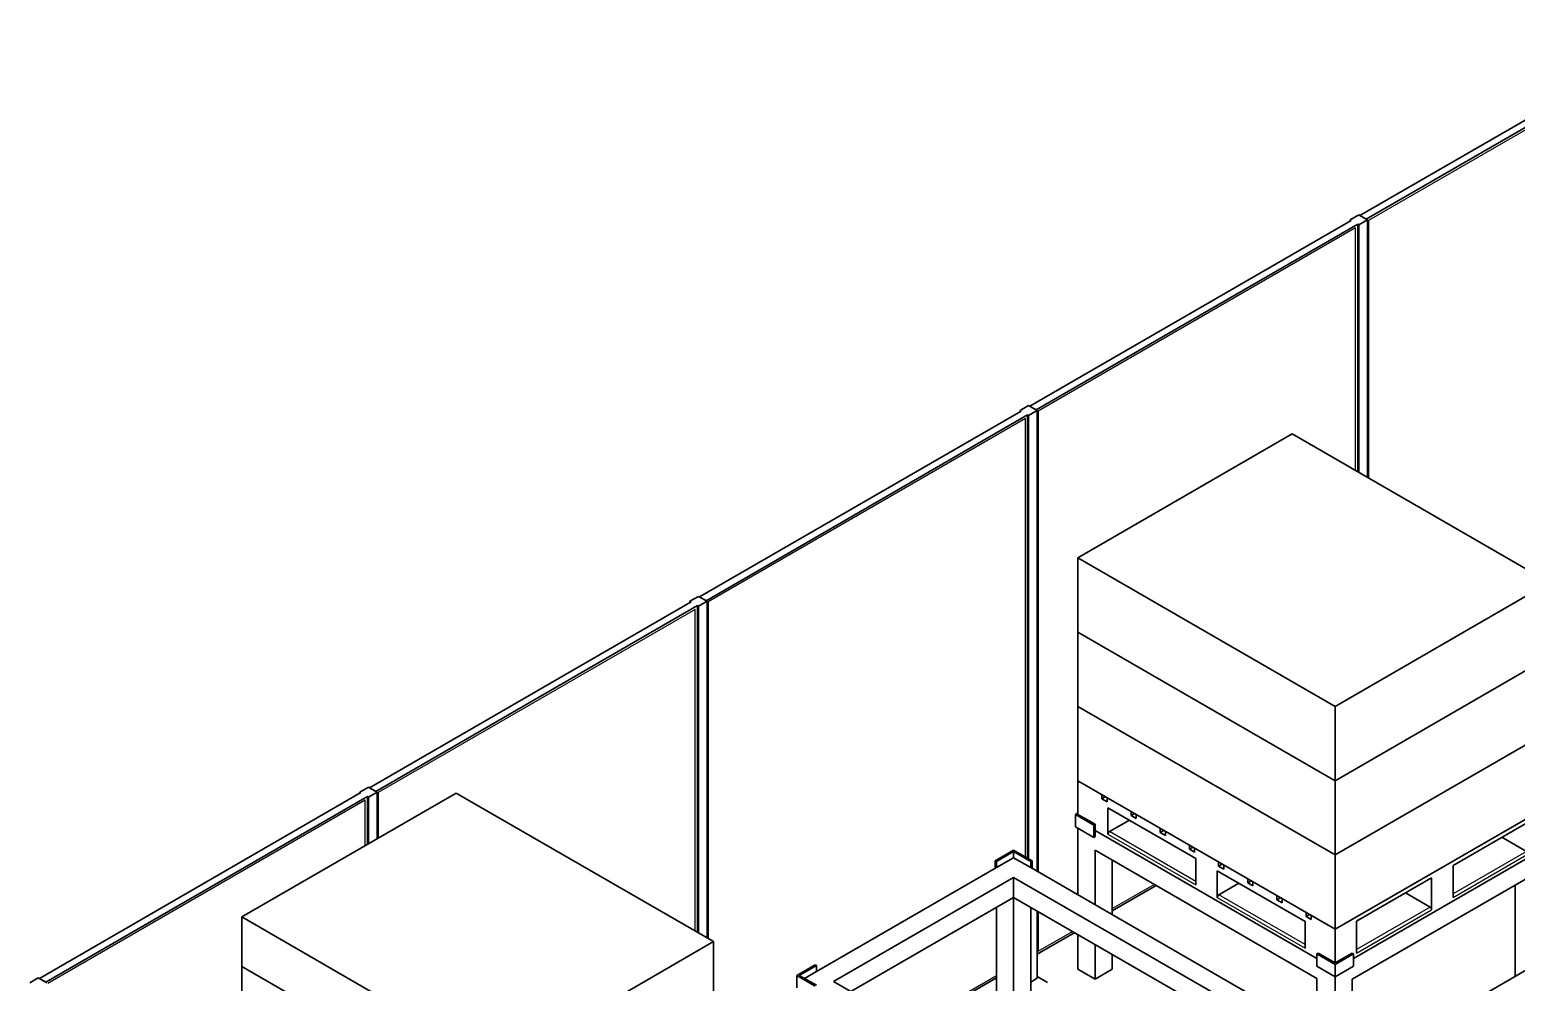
# Model space of a CAD drawing. Header units: millimetres. Extents: x 0 to 67800, y 0 to 42000.
# Drawn here: x 28985 to 33888, y 10486 to 13626 of the extents above; entities that cross this region are included whole.
import ezdxf

# ---------------------------------------------------------------- set-up
doc = ezdxf.new("R2010")
doc.units = ezdxf.units.MM
doc.header["$LTSCALE"] = 100
doc.layers.add('Visible (ISO)', color=7, linetype='Continuous', lineweight=35)
doc.layers.add('Visible Narrow (ISO)', color=7, linetype='Continuous', lineweight=25)

msp = doc.modelspace()

# ---------------------------------------------------------------- linework, layer by layer
at = {"layer": 'Visible (ISO)'}
for p, q in [((33372.14, 13013.53), (34432.8, 13625.9)), ((34454.02, 13613.65), (33393.36, 13001.28)), ((32283.2, 12384.83), (33343.86, 12997.2)), ((33340.32, 12999.24), (33368.61, 13015.57)), ((33343.86, 12997.2), (33340.32, 12999.24)), ((33340.32, 12995.16), (33340.32, 12999.24)), ((33368.61, 13015.57), (33396.89, 12999.24)), ((33396.89, 12999.24), (33368.61, 12982.91)), ((33372.14, 13013.53), (33393.36, 13001.28)), ((33396.89, 12150.75), (33396.89, 12999.24)), ((33365.07, 12984.95), (32304.41, 12372.58)), ((33368.61, 12982.91), (33365.07, 12984.95)), ((33365.07, 12169.12), (33365.07, 12984.95)), ((33368.61, 12167.08), (33368.61, 12982.91)), ((31194.26, 11756.12), (32254.92, 12368.5)), ((32251.38, 12370.54), (32279.66, 12386.87)), ((32254.92, 12368.5), (32251.38, 12370.54)), ((32251.38, 12366.46), (32251.38, 12370.54)), ((32279.66, 12386.87), (32307.95, 12370.54)), ((32307.95, 12370.54), (32279.66, 12354.21)), ((32283.2, 12384.83), (32304.41, 12372.58)), ((32307.95, 10851.69), (32307.95, 12370.54)), ((32276.13, 12356.25), (31215.47, 11743.88)), ((32279.66, 12354.21), (32276.13, 12356.25)), ((32276.13, 10895.37), (32276.13, 12356.25)), ((32279.66, 10893.33), (32279.66, 12354.21)), ((32442.15, 11885.47), (33149.26, 12293.72)), ((33149.26, 12293.72), (33997.79, 11803.82)), ((32442.15, 11640.52), (32442.15, 11885.47)), ((33290.68, 11395.57), (32442.15, 11885.47)), ((33997.79, 11803.82), (33290.68, 11395.57)), ((30105.31, 11127.42), (31165.97, 11739.8)), ((31187.18, 11727.55), (30126.52, 11115.18)), ((31162.44, 11741.84), (31190.72, 11758.17)), ((31165.97, 11739.8), (31162.44, 11741.84)), ((31162.44, 11737.75), (31162.44, 11741.84)), ((31190.72, 11725.51), (31187.18, 11727.55)), ((31187.18, 10650.47), (31187.18, 11727.55)), ((31190.72, 11758.17), (31219, 11741.84)), ((31219, 11741.84), (31190.72, 11725.51)), ((31190.72, 10648.43), (31190.72, 11725.51)), ((31194.26, 11756.12), (31215.47, 11743.88)), ((31219, 10632.1), (31219, 11741.84)), ((33290.68, 11150.63), (32442.15, 11640.52)), ((32442.15, 11640.52), (32442.16, 11640.52)), ((32442.15, 11395.57), (32442.15, 11640.52)), ((33290.68, 11150.62), (32442.15, 11640.52)), ((33997.79, 11558.87), (33290.68, 11150.63)), ((33997.79, 11558.87), (33290.68, 11150.62)), ((33290.68, 10905.67), (32442.15, 11395.57)), ((32442.15, 11395.56), (32442.16, 11395.56)), ((32442.15, 11150.61), (32442.15, 11395.56)), ((33290.68, 10905.66), (32442.15, 11395.56)), ((33290.68, 11150.63), (33290.68, 11395.57)), ((33997.79, 11313.92), (33290.68, 10905.67)), ((33997.79, 11313.91), (33290.68, 10905.66)), ((33714.74, 10407.48), (35128.95, 11223.97)), ((33290.68, 10660.71), (32442.15, 11150.61)), ((32442.16, 11150.61), (32442.16, 11039.57)), ((33290.68, 10905.67), (33290.68, 11150.62)), ((29016.37, 10498.72), (30077.03, 11111.09)), ((30098.24, 11098.85), (29037.58, 10486.47)), ((29684.44, 10701.59), (30391.55, 11109.83)), ((30073.49, 11113.13), (30101.78, 11129.46)), ((30077.03, 11111.09), (30073.49, 11113.13)), ((30073.49, 11109.05), (30073.49, 11113.13)), ((30101.78, 11096.8), (30098.24, 11098.85)), ((30098.24, 10940.49), (30098.24, 11098.85)), ((30101.78, 11129.46), (30130.06, 11113.13)), ((30130.06, 11113.13), (30101.78, 11096.8)), ((30101.78, 10942.54), (30101.78, 11096.8)), ((30105.31, 11127.42), (30126.52, 11115.18)), ((30130.06, 10958.87), (30130.06, 11113.13)), ((30391.55, 11109.83), (31240.08, 10619.94)), ((32521.35, 11091.01), (32521.35, 11104.89)), ((32521.35, 11091.01), (32533.37, 11097.95)), ((32538.32, 11081.21), (32521.35, 11091.01)), ((32538.32, 11095.09), (32538.32, 11081.21)), ((32433.67, 11039.57), (32442.16, 11044.47)), ((32494.48, 11004.46), (32433.67, 11039.57)), ((32433.67, 10998.74), (32433.67, 11039.57)), ((32442.16, 11039.57), (32498.72, 11006.91)), ((32541.15, 10974.25), (32541.15, 11061.61)), ((32541.15, 11061.61), (32831.06, 10894.23)), ((32617.52, 11035.48), (32617.52, 11049.36)), ((32617.52, 11035.48), (32629.54, 11042.42)), ((32634.49, 11025.69), (32617.52, 11035.48)), ((32634.49, 11039.57), (32634.49, 11025.69)), ((33997.79, 11068.96), (33290.68, 10660.71)), ((32433.67, 10998.74), (32494.48, 10963.63)), ((32442.16, 10774.2), (32442.16, 10993.84)), ((32498.72, 11006.91), (32494.48, 11004.46)), ((32494.48, 10963.63), (32494.48, 11004.46)), ((32498.72, 11006.91), (32498.72, 10986.49)), ((32498.72, 10986.49), (32498.72, 10966.08)), ((33229.87, 10564.37), (32498.72, 10986.49)), ((33229.87, 10564.37), (32498.72, 10986.49)), ((32546.1, 10982.82), (32611.86, 11020.79)), ((32713.68, 10979.96), (32713.68, 10993.84)), ((32713.68, 10979.96), (32725.7, 10986.9)), ((32730.65, 10984.04), (32730.65, 10970.16)), ((33679.59, 10871.37), (33927.08, 11014.25)), ((32494.48, 10963.63), (32498.72, 10966.08)), ((32730.65, 10970.16), (32713.68, 10979.96)), ((32809.85, 10924.44), (32809.85, 10938.32)), ((33840.81, 10964.45), (33922.13, 10917.5)), ((32169.21, 10886.88), (32230.02, 10921.99)), ((32173.45, 10884.43), (32169.21, 10886.88)), ((32169.21, 10861.57), (32169.21, 10886.88)), ((32230.02, 10917.09), (32173.45, 10884.43)), ((32173.45, 10864.02), (32230.02, 10896.68)), ((32230.02, 10921.99), (32290.83, 10886.88)), ((32230.02, 10896.68), (32230.02, 10917.09)), ((32286.59, 10884.43), (32230.02, 10917.09)), ((32230.02, 10896.68), (32286.59, 10864.02)), ((32290.83, 10886.88), (32286.59, 10884.43)), ((32290.83, 10861.57), (32290.83, 10886.88)), ((32498.72, 10741.55), (32498.72, 10921.17)), ((32498.72, 10921.17), (33230.65, 10498.6)), ((32555.29, 10708.89), (32555.29, 10888.51)), ((32809.85, 10924.44), (32821.87, 10931.38)), ((32826.82, 10914.64), (32809.85, 10924.44)), ((32826.82, 10928.52), (32826.82, 10914.64)), ((32831.06, 10894.23), (32831.06, 10806.86)), ((33290.68, 10660.71), (33290.68, 10905.66)), ((33941.22, 10904.84), (33351.49, 10564.37)), ((33941.22, 10904.84), (33351.49, 10564.37)), ((31579.48, 10521.09), (32173.45, 10864.02)), ((32173.45, 10864.02), (32173.45, 10884.43)), ((32286.59, 10884.43), (32286.59, 10864.02)), ((32286.59, 10864.02), (33021.98, 10439.44)), ((32901.77, 10766.04), (32901.77, 10853.41)), ((32901.77, 10853.41), (33191.69, 10686.02)), ((32906.02, 10868.92), (32906.02, 10882.8)), ((32906.02, 10868.92), (32918.04, 10875.86)), ((32922.99, 10859.12), (32906.02, 10868.92)), ((32922.99, 10873), (32922.99, 10859.12)), ((33347.25, 10496.6), (33941.22, 10839.52)), ((33679.59, 10766.04), (33679.59, 10871.37)), ((31636.05, 10488.43), (32230.02, 10831.36)), ((32230.02, 10766.04), (32230.02, 10831.36)), ((32230.02, 10831.36), (32965.41, 10406.78)), ((32555.29, 10721.13), (32700.25, 10804.82)), ((32906.72, 10774.61), (32972.49, 10812.58)), ((33002.18, 10813.4), (33002.18, 10827.28)), ((33002.18, 10813.4), (33014.2, 10820.34)), ((33019.15, 10803.6), (33002.18, 10813.4)), ((33019.15, 10817.48), (33019.15, 10803.6)), ((33361.39, 10687.66), (33608.88, 10830.54)), ((33608.88, 10830.54), (33608.88, 10725.22)), ((33884.65, 10505.58), (33884.65, 10806.86)), ((32230.02, 10766.04), (31692.62, 10455.77)), ((32230.02, 10341.46), (32230.02, 10766.04)), ((32908.85, 10374.12), (32230.02, 10766.04)), ((33098.35, 10757.87), (33098.35, 10771.75)), ((33098.35, 10757.87), (33110.37, 10764.81)), ((33115.32, 10748.08), (33098.35, 10757.87)), ((33115.32, 10761.96), (33115.32, 10748.08)), ((33522.61, 10780.74), (33603.93, 10733.79)), ((29684.44, 10538.29), (29684.44, 10701.59)), ((30532.97, 10211.69), (29684.44, 10701.59)), ((32173.45, 10374.12), (32173.45, 10733.38)), ((32286.59, 10374.12), (32286.59, 10733.38)), ((32307.95, 10499.13), (32307.95, 10721.05)), ((33194.52, 10702.35), (33194.52, 10716.23)), ((33194.52, 10702.35), (33206.54, 10709.29)), ((33211.49, 10692.56), (33194.52, 10702.35)), ((33211.49, 10706.43), (33211.49, 10692.56)), ((32307.95, 10578.33), (32431.55, 10649.69)), ((32442.16, 10529.26), (32442.16, 10643.57)), ((33191.69, 10686.02), (33191.69, 10598.66)), ((33290.68, 10549.67), (33290.68, 10660.71)), ((33361.39, 10582.33), (33361.39, 10687.66)), ((31240.08, 10619.94), (30532.97, 10211.69)), ((31240.08, 10456.64), (31240.08, 10619.94)), ((32498.72, 10496.6), (32498.72, 10610.91)), ((31514.43, 10508.84), (31575.24, 10543.95)), ((31575.24, 10543.95), (31579.48, 10541.5)), ((32555.29, 10529.26), (32555.29, 10578.25)), ((33229.87, 10579.88), (33234.11, 10582.33)), ((33290.68, 10544.77), (33229.87, 10579.88)), ((33229.87, 10539.05), (33229.87, 10579.88)), ((33234.11, 10582.33), (33290.68, 10549.67)), ((33290.68, 10549.67), (33347.25, 10582.33)), ((33351.49, 10579.88), (33290.68, 10544.77)), ((33290.68, 10503.94), (33290.68, 10544.77)), ((33347.25, 10582.33), (33351.49, 10579.88)), ((33351.49, 10579.88), (33351.49, 10539.05)), ((28984.55, 10484.43), (29012.83, 10500.76)), ((29012.83, 10500.76), (29041.12, 10484.43)), ((29016.37, 10498.72), (29037.58, 10486.47)), ((30532.97, 10048.39), (29684.44, 10538.29)), ((29684.44, 10538.28), (29684.44, 10538.28)), ((29684.44, 10374.98), (29684.44, 10538.28)), ((30532.97, 10048.38), (29684.44, 10538.28)), ((31575.24, 10473.73), (31514.43, 10508.84)), ((31514.43, 10468.02), (31514.43, 10508.84)), ((31579.48, 10541.5), (31522.92, 10508.84)), ((31522.92, 10508.84), (31579.48, 10476.18)), ((31540.59, 10498.64), (31579.48, 10521.09)), ((31579.48, 10521.09), (31579.48, 10541.5)), ((31894.15, 10339.42), (32173.45, 10500.68)), ((32286.59, 10486.8), (32307.95, 10499.13)), ((32307.95, 10505.25), (32341.54, 10485.86)), ((32442.16, 10529.26), (32498.72, 10496.6)), ((32498.72, 10496.6), (32555.29, 10529.26)), ((33229.87, 10539.05), (33290.68, 10503.94)), ((33230.65, 10074.02), (33230.65, 10498.6)), ((33290.68, 10503.94), (33351.49, 10539.05)), ((33290.68, 10039.36), (33290.68, 10503.94)), ((33347.25, 10072.02), (33347.25, 10496.6)), ((31636.05, 10488.43), (32371.44, 10063.85))]:
    msp.add_line(p, q, dxfattribs=at)
for centre, major_axis in [((32546.1, 10977.1), (3.5, 6.06)), ((32906.72, 10768.9), (3.5, 6.06)), ((33603.93, 10728.07), (3.5, -6.06))]:
    msp.add_ellipse(centre, major_axis=major_axis, ratio=0.5773503, start_param=0.7853982, end_param=2.3561945, dxfattribs=at)
at = {"layer": 'Visible Narrow (ISO)'}
for p, q in [((34446.95, 13601.41), (33400.43, 12997.2)), ((33400.43, 12997.2), (33400.43, 12148.71)), ((33358, 12972.7), (32311.48, 12368.5)), ((33358, 12173.21), (33358, 12972.7)), ((32311.48, 12368.5), (32311.48, 10849.65)), ((32269.06, 12344), (31222.54, 11739.8)), ((32269.06, 10899.45), (32269.06, 12344)), ((31222.54, 11739.8), (31222.54, 10630.06)), ((31180.11, 11715.3), (30133.6, 11111.09)), ((31180.11, 10654.55), (31180.11, 11715.3)), ((30091.17, 11086.6), (29044.65, 10482.39)), ((30091.17, 10936.41), (30091.17, 11086.6)), ((30133.6, 11111.09), (30133.6, 10960.91)), ((32541.15, 10974.25), (32831.06, 10806.86)), ((32831.06, 10818.3), (32546.1, 10982.82)), ((33922.13, 10917.5), (33679.59, 10777.47)), ((33679.59, 10766.04), (33927.08, 10908.93)), ((32555.29, 10729.3), (32693.18, 10808.91)), ((32901.77, 10766.04), (33191.69, 10598.66)), ((33191.69, 10610.09), (32906.72, 10774.61)), ((32311.48, 10719.01), (32311.48, 10588.53)), ((33603.93, 10733.79), (33361.39, 10593.76)), ((33361.39, 10582.33), (33608.88, 10725.22)), ((32311.48, 10588.53), (32424.48, 10653.77)), ((31887.08, 10343.5), (32173.45, 10508.84))]:
    msp.add_line(p, q, dxfattribs=at)

doc.saveas('drawing.dxf')
